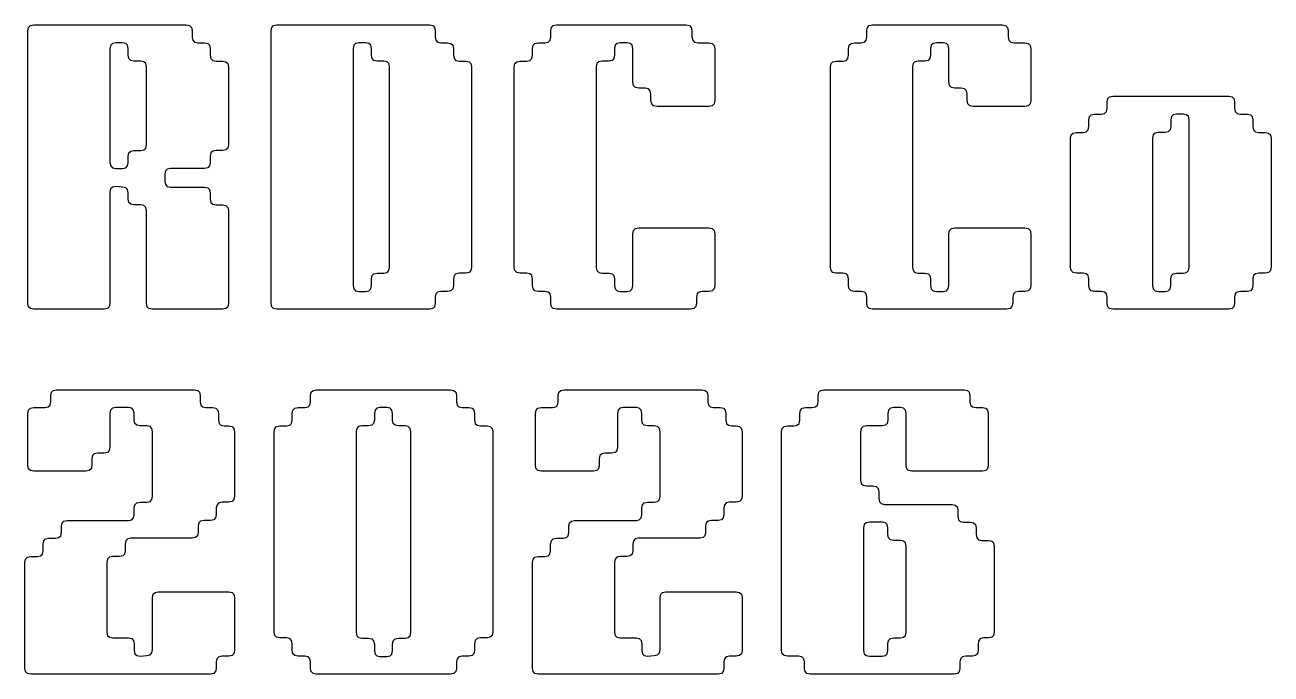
# Model space of a CAD drawing. Header units: millimetres. Extents: x 60 to 220, y -152 to -53.
# Drawn here: x 132.45 to 138.19, y -116.29 to -113.3 of the extents above; entities that cross this region are included whole.
import ezdxf

# ---------------------------------------------------------------- set-up
doc = ezdxf.new("R2010")
doc.units = ezdxf.units.MM
doc.layers.add('F.Silkscreen', color=41, linetype='CONTINUOUS', true_color=0xf2eda1)

msp = doc.modelspace()

# ---------------------------------------------------------------- linework, layer by layer
at = {"layer": 'F.Silkscreen', "linetype": 'CONTINUOUS'}
for p, q in [((132.463691, -113.326419), (132.466807, -113.31134)), ((132.463691, -113.408607), (132.463691, -113.326419)), ((132.466807, -113.31134), (132.475173, -113.302974)), ((132.475173, -113.302974), (132.490252, -113.299858)), ((132.490252, -113.299858), (133.192573, -113.299858)), ((133.192573, -113.299858), (133.207704, -113.302936)), ((133.207704, -113.302936), (133.216045, -113.311154)), ((133.216045, -113.311154), (133.219134, -113.32587)), ((133.219134, -113.32587), (133.219134, -113.355912)), ((133.5833, -113.326419), (133.586416, -113.31134)), ((133.5833, -113.408607), (133.5833, -113.326419)), ((133.586416, -113.31134), (133.594783, -113.302974)), ((133.594783, -113.302974), (133.609862, -113.299858)), ((133.609862, -113.299858), (134.312182, -113.299858)), ((134.312182, -113.299858), (134.327354, -113.302939)), ((134.327354, -113.302939), (134.335712, -113.31116)), ((134.335712, -113.31116), (134.338804, -113.32587)), ((134.338804, -113.32587), (134.338804, -113.355912)), ((134.870765, -113.32587), (134.873858, -113.31116)), ((134.870765, -113.355912), (134.870765, -113.32587)), ((134.873858, -113.31116), (134.882216, -113.302939)), ((134.882216, -113.302939), (134.897388, -113.299858)), ((134.897388, -113.299858), (135.49334, -113.299858)), ((135.49334, -113.299858), (135.509315, -113.3031)), ((135.509315, -113.3031), (135.518113, -113.311746)), ((135.518113, -113.311746), (135.521367, -113.327213)), ((135.521367, -113.327213), (135.521367, -113.354568)), ((136.326453, -113.32587), (136.329545, -113.31116)), ((136.326453, -113.355912), (136.326453, -113.32587)), ((136.329545, -113.31116), (136.337903, -113.302939)), ((136.337903, -113.302939), (136.353075, -113.299858)), ((136.353075, -113.299858), (136.949028, -113.299858)), ((136.949028, -113.299858), (136.965002, -113.3031)), ((136.965002, -113.3031), (136.9738, -113.311746)), ((136.9738, -113.311746), (136.977054, -113.327213)), ((136.977054, -113.327213), (136.977054, -113.354568)), ((132.852907, -113.385048), (132.844534, -113.393447)), ((132.867974, -113.381923), (132.852907, -113.385048)), ((132.89881, -113.381923), (132.867974, -113.381923)), ((132.913865, -113.385056), (132.89881, -113.381923)), ((132.922243, -113.393488), (132.913865, -113.385056)), ((133.219134, -113.355912), (133.222227, -113.370621)), ((133.222227, -113.370621), (133.230585, -113.378842)), ((133.230585, -113.378842), (133.245756, -113.381923)), ((133.245756, -113.381923), (133.276531, -113.381923)), ((133.276531, -113.381923), (133.291587, -113.385056)), ((133.291587, -113.385056), (133.299965, -113.393488)), ((133.972516, -113.385048), (133.964144, -113.393447)), ((133.987583, -113.381923), (133.972516, -113.385048)), ((134.018419, -113.381923), (133.987583, -113.381923)), ((134.033486, -113.385048), (134.018419, -113.381923)), ((134.041858, -113.393447), (134.033486, -113.385048)), ((134.338804, -113.355912), (134.341893, -113.370627)), ((134.341893, -113.370627), (134.350234, -113.378845)), ((134.350234, -113.378845), (134.365366, -113.381923)), ((134.365366, -113.381923), (134.39614, -113.381923)), ((134.39614, -113.381923), (134.411208, -113.385048)), ((134.411208, -113.385048), (134.41958, -113.393447)), ((134.78999, -113.393447), (134.798362, -113.385048)), ((134.798362, -113.385048), (134.813429, -113.381923)), ((134.813429, -113.381923), (134.844204, -113.381923)), ((134.844204, -113.381923), (134.859335, -113.378845)), ((134.859335, -113.378845), (134.867677, -113.370627)), ((134.867677, -113.370627), (134.870765, -113.355912)), ((135.176083, -113.385048), (135.167711, -113.393447)), ((135.191151, -113.381923), (135.176083, -113.385048)), ((135.221986, -113.381923), (135.191151, -113.381923)), ((135.237071, -113.385035), (135.221986, -113.381923)), ((135.245435, -113.393385), (135.237071, -113.385035)), ((135.521367, -113.354568), (135.524617, -113.370041)), ((135.524617, -113.370041), (135.533399, -113.378685)), ((135.533399, -113.378685), (135.549333, -113.381923)), ((135.549333, -113.381923), (135.598304, -113.381923)), ((135.598304, -113.381923), (135.614185, -113.3852)), ((135.614185, -113.3852), (135.622992, -113.393993)), ((136.245677, -113.393447), (136.254049, -113.385048)), ((136.254049, -113.385048), (136.269117, -113.381923)), ((136.269117, -113.381923), (136.299891, -113.381923)), ((136.299891, -113.381923), (136.315022, -113.378845)), ((136.315022, -113.378845), (136.323364, -113.370627)), ((136.323364, -113.370627), (136.326453, -113.355912)), ((136.631771, -113.385048), (136.623399, -113.393447)), ((136.646838, -113.381923), (136.631771, -113.385048)), ((136.677674, -113.381923), (136.646838, -113.381923)), ((136.692758, -113.385035), (136.677674, -113.381923)), ((136.701122, -113.393385), (136.692758, -113.385035)), ((136.977054, -113.354568), (136.980305, -113.370041)), ((136.980305, -113.370041), (136.989086, -113.378685)), ((136.989086, -113.378685), (137.00502, -113.381923)), ((137.00502, -113.381923), (137.053991, -113.381923)), ((137.053991, -113.381923), (137.069873, -113.3852)), ((137.069873, -113.3852), (137.078679, -113.393993)), ((132.463691, -114.582438), (132.463691, -113.408607)), ((132.844534, -113.393447), (132.841412, -113.408607)), ((132.841412, -113.408607), (132.841412, -113.933607)), ((132.925371, -113.408729), (132.922243, -113.393488)), ((132.925371, -113.439748), (132.925371, -113.408729)), ((132.928496, -113.454948), (132.925371, -113.439748)), ((133.299965, -113.393488), (133.303092, -113.408729)), ((133.303092, -113.408729), (133.303092, -113.439748)), ((133.303092, -113.439748), (133.306217, -113.454948)), ((133.5833, -114.582438), (133.5833, -113.408607)), ((133.964144, -113.393447), (133.961022, -113.408607)), ((133.961022, -113.408607), (133.961022, -114.50025)), ((134.04498, -113.408607), (134.041858, -113.393447)), ((134.04498, -113.439443), (134.04498, -113.408607)), ((134.048102, -113.454602), (134.04498, -113.439443)), ((134.41958, -113.393447), (134.422702, -113.408607)), ((134.422702, -113.408607), (134.422702, -113.439443)), ((134.422702, -113.439443), (134.425828, -113.454597)), ((134.783742, -113.454597), (134.786868, -113.439443)), ((134.786868, -113.408607), (134.78999, -113.393447)), ((134.786868, -113.439443), (134.786868, -113.408607)), ((135.164589, -113.439443), (135.161467, -113.454602)), ((135.167711, -113.393447), (135.164589, -113.408607)), ((135.164589, -113.408607), (135.164589, -113.439443)), ((135.248548, -113.408424), (135.245435, -113.393385)), ((135.248548, -113.563335), (135.248548, -113.408424)), ((135.622992, -113.393993), (135.626269, -113.409828)), ((135.626269, -113.409828), (135.626269, -113.64711)), ((136.239429, -113.454597), (136.242555, -113.439443)), ((136.242555, -113.408607), (136.245677, -113.393447)), ((136.242555, -113.439443), (136.242555, -113.408607)), ((136.620277, -113.439443), (136.617155, -113.454602)), ((136.623399, -113.393447), (136.620277, -113.408607)), ((136.620277, -113.408607), (136.620277, -113.439443)), ((136.704235, -113.408424), (136.701122, -113.393385)), ((136.704235, -113.563335), (136.704235, -113.408424)), ((137.078679, -113.393993), (137.081957, -113.409828)), ((137.081957, -113.409828), (137.081957, -113.64711)), ((132.936871, -113.463364), (132.928496, -113.454948)), ((132.951932, -113.466493), (132.936871, -113.463364)), ((132.982768, -113.466493), (132.951932, -113.466493)), ((132.997824, -113.469625), (132.982768, -113.466493)), ((133.006202, -113.478058), (132.997824, -113.469625)), ((133.009329, -113.493298), (133.006202, -113.478058)), ((133.009329, -113.851419), (133.009329, -113.493298)), ((133.306217, -113.454948), (133.314592, -113.463364)), ((133.314592, -113.463364), (133.329654, -113.466493)), ((133.329654, -113.466493), (133.360428, -113.466493)), ((133.360428, -113.466493), (133.375525, -113.469628)), ((133.375525, -113.469628), (133.383919, -113.478063)), ((133.383919, -113.478063), (133.387051, -113.493298)), ((133.387051, -113.493298), (133.387051, -113.851419)), ((134.056474, -113.463002), (134.048102, -113.454602)), ((134.071542, -113.466126), (134.056474, -113.463002)), ((134.102377, -113.466126), (134.071542, -113.466126)), ((134.11745, -113.469246), (134.102377, -113.466126)), ((134.12582, -113.477629), (134.11745, -113.469246)), ((134.128939, -113.492749), (134.12582, -113.477629)), ((134.128939, -114.416109), (134.128939, -113.492749)), ((134.425828, -113.454597), (134.434216, -113.462999)), ((134.434216, -113.462999), (134.449324, -113.466126)), ((134.449324, -113.466126), (134.480099, -113.466126)), ((134.480099, -113.466126), (134.495172, -113.469246)), ((134.495172, -113.469246), (134.503541, -113.477629)), ((134.503541, -113.477629), (134.50666, -113.492749)), ((134.50666, -113.492749), (134.50666, -114.416109)), ((134.702909, -113.492749), (134.706028, -113.477629)), ((134.702909, -114.416109), (134.702909, -113.492749)), ((134.706028, -113.477629), (134.714398, -113.469246)), ((134.714398, -113.469246), (134.729471, -113.466126)), ((134.729471, -113.466126), (134.760245, -113.466126)), ((134.760245, -113.466126), (134.775353, -113.462999)), ((134.775353, -113.462999), (134.783742, -113.454597)), ((135.08375, -113.477629), (135.080631, -113.492749)), ((135.080631, -113.492749), (135.080631, -114.416109)), ((135.092119, -113.469246), (135.08375, -113.477629)), ((135.107192, -113.466126), (135.092119, -113.469246)), ((135.138028, -113.466126), (135.107192, -113.466126)), ((135.153095, -113.463002), (135.138028, -113.466126)), ((135.161467, -113.454602), (135.153095, -113.463002)), ((136.158597, -113.492749), (136.161716, -113.477629)), ((136.158597, -114.416109), (136.158597, -113.492749)), ((136.161716, -113.477629), (136.170085, -113.469246)), ((136.170085, -113.469246), (136.185158, -113.466126)), ((136.185158, -113.466126), (136.215933, -113.466126)), ((136.215933, -113.466126), (136.23104, -113.462999)), ((136.23104, -113.462999), (136.239429, -113.454597)), ((136.539437, -113.477629), (136.536318, -113.492749)), ((136.536318, -113.492749), (136.536318, -114.416109)), ((136.547807, -113.469246), (136.539437, -113.477629)), ((136.56288, -113.466126), (136.547807, -113.469246)), ((136.593715, -113.466126), (136.56288, -113.466126)), ((136.608783, -113.463002), (136.593715, -113.466126)), ((136.617155, -113.454602), (136.608783, -113.463002)), ((135.251828, -113.579211), (135.248548, -113.563335)), ((135.260638, -113.58802), (135.251828, -113.579211)), ((135.276514, -113.591301), (135.260638, -113.58802)), ((135.305884, -113.591301), (135.276514, -113.591301)), ((135.321009, -113.594415), (135.305884, -113.591301)), ((135.329389, -113.602768), (135.321009, -113.594415)), ((135.332506, -113.617801), (135.329389, -113.602768)), ((136.707516, -113.579211), (136.704235, -113.563335)), ((136.716325, -113.58802), (136.707516, -113.579211)), ((136.732201, -113.591301), (136.716325, -113.58802)), ((136.761571, -113.591301), (136.732201, -113.591301)), ((136.776696, -113.594415), (136.761571, -113.591301)), ((136.785077, -113.602768), (136.776696, -113.594415)), ((136.788194, -113.617801), (136.785077, -113.602768)), ((135.332506, -113.64711), (135.332506, -113.617801)), ((135.335784, -113.662946), (135.332506, -113.64711)), ((135.34459, -113.671738), (135.335784, -113.662946)), ((135.360472, -113.675015), (135.34459, -113.671738)), ((135.614185, -113.671738), (135.598304, -113.675015)), ((135.622992, -113.662946), (135.614185, -113.671738)), ((135.626269, -113.64711), (135.622992, -113.662946)), ((136.788194, -113.64711), (136.788194, -113.617801)), ((136.791471, -113.662946), (136.788194, -113.64711)), ((136.800278, -113.671738), (136.791471, -113.662946)), ((136.816159, -113.675015), (136.800278, -113.671738)), ((137.069873, -113.671738), (137.053991, -113.675015)), ((137.078679, -113.662946), (137.069873, -113.671738)), ((137.081957, -113.64711), (137.078679, -113.662946)), ((137.432384, -113.654132), (137.435473, -113.639417)), ((137.432384, -113.684174), (137.432384, -113.654132)), ((137.435473, -113.639417), (137.443814, -113.631198)), ((137.443814, -113.631198), (137.458946, -113.62812)), ((137.458946, -113.62812), (137.99341, -113.62812)), ((137.99341, -113.62812), (138.008541, -113.631198)), ((138.008541, -113.631198), (138.016883, -113.639417)), ((138.016883, -113.639417), (138.019971, -113.654132)), ((138.019971, -113.654132), (138.019971, -113.684174)), ((135.598304, -113.675015), (135.360472, -113.675015)), ((137.053991, -113.675015), (136.816159, -113.675015)), ((137.348487, -113.73693), (137.351612, -113.72173)), ((137.351612, -113.72173), (137.359987, -113.713314)), ((137.359987, -113.713314), (137.375048, -113.710186)), ((137.375048, -113.710186), (137.405823, -113.710186)), ((137.405823, -113.710186), (137.420954, -113.707108)), ((137.420954, -113.707108), (137.429296, -113.698889)), ((137.429296, -113.698889), (137.432384, -113.684174)), ((137.729333, -113.72173), (137.726208, -113.73693)), ((137.737708, -113.713314), (137.729333, -113.72173)), ((137.75277, -113.710186), (137.737708, -113.713314)), ((137.783605, -113.710186), (137.75277, -113.710186)), ((137.798667, -113.713314), (137.783605, -113.710186)), ((137.807042, -113.72173), (137.798667, -113.713314)), ((137.810167, -113.73693), (137.807042, -113.72173)), ((138.019971, -113.684174), (138.023064, -113.698884)), ((138.023064, -113.698884), (138.031422, -113.707105)), ((138.031422, -113.707105), (138.046594, -113.710186)), ((138.046594, -113.710186), (138.077368, -113.710186)), ((138.077368, -113.710186), (138.09243, -113.713314)), ((138.09243, -113.713314), (138.100805, -113.72173)), ((138.100805, -113.72173), (138.10393, -113.73693)), ((137.336966, -113.791563), (137.345358, -113.783144)), ((137.345358, -113.783144), (137.348487, -113.767949)), ((137.348487, -113.767949), (137.348487, -113.73693)), ((137.723083, -113.783149), (137.714708, -113.791566)), ((137.726208, -113.767949), (137.723083, -113.783149)), ((137.726208, -113.73693), (137.726208, -113.767949)), ((137.810167, -114.415681), (137.810167, -113.73693)), ((138.10393, -113.73693), (138.10393, -113.767949)), ((138.10393, -113.767949), (138.107055, -113.783149)), ((138.107055, -113.783149), (138.11543, -113.791566)), ((137.264528, -113.821438), (137.267653, -113.806238)), ((137.264528, -114.415681), (137.264528, -113.821438)), ((137.267653, -113.806238), (137.276028, -113.797822)), ((137.276028, -113.797822), (137.29109, -113.794694)), ((137.29109, -113.794694), (137.321864, -113.794694)), ((137.321864, -113.794694), (137.336966, -113.791563)), ((137.645375, -113.806238), (137.64225, -113.821438)), ((137.64225, -113.821438), (137.64225, -114.500189)), ((137.65375, -113.797822), (137.645375, -113.806238)), ((137.668811, -113.794694), (137.65375, -113.797822)), ((137.699647, -113.794694), (137.668811, -113.794694)), ((137.714708, -113.791566), (137.699647, -113.794694)), ((138.11543, -113.791566), (138.130491, -113.794694)), ((138.130491, -113.794694), (138.161266, -113.794694)), ((138.161266, -113.794694), (138.176368, -113.797825)), ((138.176368, -113.797825), (138.184759, -113.806244)), ((138.184759, -113.806244), (138.187888, -113.821438)), ((138.187888, -113.821438), (138.187888, -114.415681)), ((132.925371, -113.904237), (132.92846, -113.889521)), ((132.92846, -113.889521), (132.936801, -113.881303)), ((132.936801, -113.881303), (132.951932, -113.878225)), ((132.951932, -113.878225), (132.982768, -113.878225)), ((132.982768, -113.878225), (132.997824, -113.875092)), ((132.997824, -113.875092), (133.006202, -113.86666)), ((133.006202, -113.86666), (133.009329, -113.851419)), ((133.306181, -113.889521), (133.303092, -113.904237)), ((133.314523, -113.881303), (133.306181, -113.889521)), ((133.329654, -113.878225), (133.314523, -113.881303)), ((133.360428, -113.878225), (133.329654, -113.878225)), ((133.375525, -113.875089), (133.360428, -113.878225)), ((133.383919, -113.866654), (133.375525, -113.875089)), ((133.387051, -113.851419), (133.383919, -113.866654)), ((132.841412, -113.933607), (132.844534, -113.948767)), ((132.844534, -113.948767), (132.852907, -113.957166)), ((132.852907, -113.957166), (132.867974, -113.96029)), ((132.89881, -113.96029), (132.913941, -113.957212)), ((132.913941, -113.957212), (132.922282, -113.948994)), ((132.922282, -113.948994), (132.925371, -113.934279)), ((132.925371, -113.934279), (132.925371, -113.904237)), ((133.291662, -113.957212), (133.276531, -113.96029)), ((133.300004, -113.948994), (133.291662, -113.957212)), ((133.303092, -113.934279), (133.300004, -113.948994)), ((133.303092, -113.904237), (133.303092, -113.934279)), ((132.867974, -113.96029), (132.89881, -113.96029)), ((133.09638, -113.972005), (133.093227, -113.987524)), ((133.093227, -113.987524), (133.093227, -114.019031)), ((133.104793, -113.963455), (133.09638, -113.972005)), ((133.119849, -113.96029), (133.104793, -113.963455)), ((133.276531, -113.96029), (133.119849, -113.96029)), ((132.844528, -114.055304), (132.841412, -114.070383)), ((132.841412, -114.070383), (132.841412, -114.582438)), ((132.852895, -114.046937), (132.844528, -114.055304)), ((132.867974, -114.043822), (132.852895, -114.046937)), ((132.89881, -114.046264), (132.867974, -114.043822)), ((132.913941, -114.049342), (132.89881, -114.046264)), ((132.922282, -114.05756), (132.913941, -114.049342)), ((132.925371, -114.072276), (132.922282, -114.05756)), ((132.925371, -114.102318), (132.925371, -114.072276)), ((133.093227, -114.019031), (133.09638, -114.034549)), ((133.09638, -114.034549), (133.104793, -114.0431)), ((133.104793, -114.0431), (133.119849, -114.046264)), ((133.119849, -114.046264), (133.276531, -114.046264)), ((133.276531, -114.046264), (133.291662, -114.049342)), ((133.291662, -114.049342), (133.300004, -114.05756)), ((133.300004, -114.05756), (133.303092, -114.072276)), ((133.303092, -114.072276), (133.303092, -114.102318)), ((132.92846, -114.117033), (132.925371, -114.102318)), ((132.936801, -114.125251), (132.92846, -114.117033)), ((132.951932, -114.12833), (132.936801, -114.125251)), ((132.982768, -114.12833), (132.951932, -114.12833)), ((132.997847, -114.131445), (132.982768, -114.12833)), ((133.006214, -114.139812), (132.997847, -114.131445)), ((133.303092, -114.102318), (133.306181, -114.117033)), ((133.306181, -114.117033), (133.314523, -114.125251)), ((133.314523, -114.125251), (133.329654, -114.12833)), ((133.329654, -114.12833), (133.360428, -114.12833)), ((133.360428, -114.12833), (133.375548, -114.131448)), ((133.375548, -114.131448), (133.383931, -114.139818)), ((133.009329, -114.154891), (133.006214, -114.139812)), ((133.009329, -114.582438), (133.009329, -114.154891)), ((133.383931, -114.139818), (133.387051, -114.154891)), ((133.387051, -114.154891), (133.387051, -114.582438)), ((135.248548, -114.261747), (135.251825, -114.245912)), ((135.251825, -114.245912), (135.260632, -114.237119)), ((135.260632, -114.237119), (135.276514, -114.233842)), ((135.276514, -114.233842), (135.598304, -114.233842)), ((135.598304, -114.233842), (135.614185, -114.237119)), ((135.614185, -114.237119), (135.622992, -114.245912)), ((135.622992, -114.245912), (135.626269, -114.261747)), ((136.704235, -114.261747), (136.707513, -114.245912)), ((136.707513, -114.245912), (136.716319, -114.237119)), ((136.716319, -114.237119), (136.732201, -114.233842)), ((136.732201, -114.233842), (137.053991, -114.233842)), ((137.053991, -114.233842), (137.069873, -114.237119)), ((137.069873, -114.237119), (137.078679, -114.245912)), ((137.078679, -114.245912), (137.081957, -114.261747)), ((135.248548, -114.500434), (135.248548, -114.261747)), ((135.626269, -114.261747), (135.626269, -114.499029)), ((136.704235, -114.500434), (136.704235, -114.261747)), ((137.081957, -114.261747), (137.081957, -114.499029)), ((134.12582, -114.431228), (134.128939, -114.416109)), ((134.50666, -114.416109), (134.503541, -114.431228)), ((134.706028, -114.431228), (134.702909, -114.416109)), ((135.080631, -114.416109), (135.08375, -114.431228)), ((136.161716, -114.431228), (136.158597, -114.416109)), ((136.536318, -114.416109), (136.539437, -114.431228)), ((137.267653, -114.430881), (137.264528, -114.415681)), ((137.807042, -114.430881), (137.810167, -114.415681)), ((138.187888, -114.415681), (138.184759, -114.430876)), ((134.04498, -114.469415), (134.048102, -114.454255)), ((134.04498, -114.50025), (134.04498, -114.469415)), ((134.048102, -114.454255), (134.056474, -114.445855)), ((134.056474, -114.445855), (134.071542, -114.442731)), ((134.071542, -114.442731), (134.102377, -114.442731)), ((134.102377, -114.442731), (134.11745, -114.439611)), ((134.11745, -114.439611), (134.12582, -114.431228)), ((134.425828, -114.454261), (134.422702, -114.469415)), ((134.422702, -114.469415), (134.422702, -114.50025)), ((134.434216, -114.445858), (134.425828, -114.454261)), ((134.449324, -114.442731), (134.434216, -114.445858)), ((134.480099, -114.442731), (134.449324, -114.442731)), ((134.495172, -114.439611), (134.480099, -114.442731)), ((134.503541, -114.431228), (134.495172, -114.439611)), ((134.714398, -114.439611), (134.706028, -114.431228)), ((134.729471, -114.442731), (134.714398, -114.439611)), ((134.760245, -114.442731), (134.729471, -114.442731)), ((134.775353, -114.445858), (134.760245, -114.442731)), ((134.783742, -114.454261), (134.775353, -114.445858)), ((134.786868, -114.469415), (134.783742, -114.454261)), ((134.786868, -114.50025), (134.786868, -114.469415)), ((135.08375, -114.431228), (135.092119, -114.439611)), ((135.092119, -114.439611), (135.107192, -114.442731)), ((135.107192, -114.442731), (135.138028, -114.442731)), ((135.138028, -114.442731), (135.153095, -114.445855)), ((135.153095, -114.445855), (135.161467, -114.454255)), ((135.161467, -114.454255), (135.164589, -114.469415)), ((135.164589, -114.469415), (135.164589, -114.50025)), ((136.170085, -114.439611), (136.161716, -114.431228)), ((136.185158, -114.442731), (136.170085, -114.439611)), ((136.215933, -114.442731), (136.185158, -114.442731)), ((136.23104, -114.445858), (136.215933, -114.442731)), ((136.239429, -114.454261), (136.23104, -114.445858)), ((136.242555, -114.469415), (136.239429, -114.454261)), ((136.242555, -114.50025), (136.242555, -114.469415)), ((136.539437, -114.431228), (136.547807, -114.439611)), ((136.547807, -114.439611), (136.56288, -114.442731)), ((136.56288, -114.442731), (136.593715, -114.442731)), ((136.593715, -114.442731), (136.608783, -114.445855)), ((136.608783, -114.445855), (136.617155, -114.454255)), ((136.617155, -114.454255), (136.620277, -114.469415)), ((136.620277, -114.469415), (136.620277, -114.50025)), ((137.276028, -114.439298), (137.267653, -114.430881)), ((137.29109, -114.442426), (137.276028, -114.439298)), ((137.321864, -114.442426), (137.29109, -114.442426)), ((137.336966, -114.445557), (137.321864, -114.442426)), ((137.345358, -114.453976), (137.336966, -114.445557)), ((137.348487, -114.46917), (137.345358, -114.453976)), ((137.348487, -114.500189), (137.348487, -114.46917)), ((137.726208, -114.46917), (137.729333, -114.45397)), ((137.726208, -114.500189), (137.726208, -114.46917)), ((137.729333, -114.45397), (137.737708, -114.445554)), ((137.737708, -114.445554), (137.75277, -114.442426)), ((137.75277, -114.442426), (137.783605, -114.442426)), ((137.783605, -114.442426), (137.798667, -114.439298)), ((137.798667, -114.439298), (137.807042, -114.430881)), ((138.107055, -114.45397), (138.10393, -114.46917)), ((138.10393, -114.46917), (138.10393, -114.500189)), ((138.11543, -114.445554), (138.107055, -114.45397)), ((138.130491, -114.442426), (138.11543, -114.445554)), ((138.161266, -114.442426), (138.130491, -114.442426)), ((138.176368, -114.439295), (138.161266, -114.442426)), ((138.184759, -114.430876), (138.176368, -114.439295)), ((133.961022, -114.50025), (133.964144, -114.51541)), ((133.964144, -114.51541), (133.972516, -114.52381)), ((133.972516, -114.52381), (133.987583, -114.526934)), ((133.987583, -114.526934), (134.018419, -114.526934)), ((134.018419, -114.526934), (134.033486, -114.52381)), ((134.033486, -114.52381), (134.041858, -114.51541)), ((134.041858, -114.51541), (134.04498, -114.50025)), ((134.350234, -114.530012), (134.341893, -114.53823)), ((134.365366, -114.526934), (134.350234, -114.530012)), ((134.39614, -114.526934), (134.365366, -114.526934)), ((134.411208, -114.52381), (134.39614, -114.526934)), ((134.41958, -114.51541), (134.411208, -114.52381)), ((134.422702, -114.50025), (134.41958, -114.51541)), ((134.78999, -114.51541), (134.786868, -114.50025)), ((134.798362, -114.52381), (134.78999, -114.51541)), ((134.813429, -114.526934), (134.798362, -114.52381)), ((134.844204, -114.526934), (134.813429, -114.526934)), ((134.859335, -114.530012), (134.844204, -114.526934)), ((134.867677, -114.53823), (134.859335, -114.530012)), ((135.164589, -114.50025), (135.167711, -114.51541)), ((135.167711, -114.51541), (135.176083, -114.52381)), ((135.176083, -114.52381), (135.191151, -114.526934)), ((135.191151, -114.526934), (135.221986, -114.526934)), ((135.221986, -114.526934), (135.237071, -114.523822)), ((135.237071, -114.523822), (135.245435, -114.515472)), ((135.245435, -114.515472), (135.248548, -114.500434)), ((135.554363, -114.530176), (135.545565, -114.538822)), ((135.570338, -114.526934), (135.554363, -114.530176)), ((135.598304, -114.526934), (135.570338, -114.526934)), ((135.614185, -114.523657), (135.598304, -114.526934)), ((135.622992, -114.514865), (135.614185, -114.523657)), ((135.626269, -114.499029), (135.622992, -114.514865)), ((136.245677, -114.51541), (136.242555, -114.50025)), ((136.254049, -114.52381), (136.245677, -114.51541)), ((136.269117, -114.526934), (136.254049, -114.52381)), ((136.299891, -114.526934), (136.269117, -114.526934)), ((136.315022, -114.530012), (136.299891, -114.526934)), ((136.323364, -114.53823), (136.315022, -114.530012)), ((136.620277, -114.50025), (136.623399, -114.51541)), ((136.623399, -114.51541), (136.631771, -114.52381)), ((136.631771, -114.52381), (136.646838, -114.526934)), ((136.646838, -114.526934), (136.677674, -114.526934)), ((136.677674, -114.526934), (136.692758, -114.523822)), ((136.692758, -114.523822), (136.701122, -114.515472)), ((136.701122, -114.515472), (136.704235, -114.500434)), ((137.01005, -114.530176), (137.001253, -114.538822)), ((137.026025, -114.526934), (137.01005, -114.530176)), ((137.053991, -114.526934), (137.026025, -114.526934)), ((137.069873, -114.523657), (137.053991, -114.526934)), ((137.078679, -114.514865), (137.069873, -114.523657)), ((137.081957, -114.499029), (137.078679, -114.514865)), ((137.351612, -114.515389), (137.348487, -114.500189)), ((137.359987, -114.523806), (137.351612, -114.515389)), ((137.375048, -114.526934), (137.359987, -114.523806)), ((137.405823, -114.526934), (137.375048, -114.526934)), ((137.420954, -114.530012), (137.405823, -114.526934)), ((137.429296, -114.53823), (137.420954, -114.530012)), ((137.64225, -114.500189), (137.645375, -114.515389)), ((137.645375, -114.515389), (137.65375, -114.523806)), ((137.65375, -114.523806), (137.668811, -114.526934)), ((137.668811, -114.526934), (137.699647, -114.526934)), ((137.699647, -114.526934), (137.714708, -114.523806)), ((137.714708, -114.523806), (137.723083, -114.515389)), ((137.723083, -114.515389), (137.726208, -114.500189)), ((138.031422, -114.530015), (138.023064, -114.538236)), ((138.046594, -114.526934), (138.031422, -114.530015)), ((138.077368, -114.526934), (138.046594, -114.526934)), ((138.09243, -114.523806), (138.077368, -114.526934)), ((138.100805, -114.515389), (138.09243, -114.523806)), ((138.10393, -114.500189), (138.100805, -114.515389)), ((132.466807, -114.597517), (132.463691, -114.582438)), ((132.841412, -114.582438), (132.838297, -114.597517)), ((133.012445, -114.597517), (133.009329, -114.582438)), ((133.387051, -114.582438), (133.383931, -114.597511)), ((133.586416, -114.597517), (133.5833, -114.582438)), ((134.338804, -114.582988), (134.335712, -114.597697)), ((134.341893, -114.53823), (134.338804, -114.552946)), ((134.338804, -114.552946), (134.338804, -114.582988)), ((134.870765, -114.552946), (134.867677, -114.53823)), ((134.870765, -114.582988), (134.870765, -114.552946)), ((134.873858, -114.597697), (134.870765, -114.582988)), ((135.542311, -114.581644), (135.539061, -114.597117)), ((135.545565, -114.538822), (135.542311, -114.554289)), ((135.542311, -114.554289), (135.542311, -114.581644)), ((136.326453, -114.552946), (136.323364, -114.53823)), ((136.326453, -114.582988), (136.326453, -114.552946)), ((136.329545, -114.597697), (136.326453, -114.582988)), ((136.997998, -114.581644), (136.994748, -114.597117)), ((137.001253, -114.538822), (136.997998, -114.554289)), ((136.997998, -114.554289), (136.997998, -114.581644)), ((137.432384, -114.552946), (137.429296, -114.53823)), ((137.432384, -114.582988), (137.432384, -114.552946)), ((137.435473, -114.597703), (137.432384, -114.582988)), ((138.019971, -114.582988), (138.016883, -114.597703)), ((138.023064, -114.538236), (138.019971, -114.552946)), ((138.019971, -114.552946), (138.019971, -114.582988)), ((132.475173, -114.605884), (132.466807, -114.597517)), ((132.490252, -114.609), (132.475173, -114.605884)), ((132.814851, -114.609), (132.490252, -114.609)), ((132.82993, -114.605884), (132.814851, -114.609)), ((132.838297, -114.597517), (132.82993, -114.605884)), ((133.020812, -114.605884), (133.012445, -114.597517)), ((133.035891, -114.609), (133.020812, -114.605884)), ((133.360428, -114.609), (133.035891, -114.609)), ((133.375548, -114.605881), (133.360428, -114.609)), ((133.383931, -114.597511), (133.375548, -114.605881)), ((133.594783, -114.605884), (133.586416, -114.597517)), ((133.609862, -114.609), (133.594783, -114.605884)), ((134.312182, -114.609), (133.609862, -114.609)), ((134.327354, -114.605918), (134.312182, -114.609)), ((134.335712, -114.597697), (134.327354, -114.605918)), ((134.882216, -114.605918), (134.873858, -114.597697)), ((134.897388, -114.609), (134.882216, -114.605918)), ((135.514345, -114.609), (134.897388, -114.609)), ((135.530279, -114.605761), (135.514345, -114.609)), ((135.539061, -114.597117), (135.530279, -114.605761)), ((136.337903, -114.605918), (136.329545, -114.597697)), ((136.353075, -114.609), (136.337903, -114.605918)), ((136.970032, -114.609), (136.353075, -114.609)), ((136.985967, -114.605761), (136.970032, -114.609)), ((136.994748, -114.597117), (136.985967, -114.605761)), ((137.443814, -114.605921), (137.435473, -114.597703)), ((137.458946, -114.609), (137.443814, -114.605921)), ((137.99341, -114.609), (137.458946, -114.609)), ((138.008541, -114.605921), (137.99341, -114.609)), ((138.016883, -114.597703), (138.008541, -114.605921)), ((132.568593, -115.00587), (132.571682, -114.991154)), ((132.571682, -114.991154), (132.580023, -114.982936)), ((132.580023, -114.982936), (132.595155, -114.979858)), ((132.595155, -114.979858), (133.230369, -114.979858)), ((133.230369, -114.979858), (133.2455, -114.982936)), ((133.2455, -114.982936), (133.253842, -114.991154)), ((133.253842, -114.991154), (133.256931, -115.00587)), ((133.764834, -115.00587), (133.767926, -114.99116)), ((133.767926, -114.99116), (133.776284, -114.982939)), ((133.776284, -114.982939), (133.791456, -114.979858)), ((133.791456, -114.979858), (134.409757, -114.979858)), ((134.409757, -114.979858), (134.424929, -114.982939)), ((134.424929, -114.982939), (134.433287, -114.99116)), ((134.433287, -114.99116), (134.436379, -115.00587)), ((134.905509, -115.00587), (134.908597, -114.991154)), ((134.908597, -114.991154), (134.916939, -114.982936)), ((134.916939, -114.982936), (134.93207, -114.979858)), ((134.93207, -114.979858), (135.567285, -114.979858)), ((135.567285, -114.979858), (135.582416, -114.982936)), ((135.582416, -114.982936), (135.590758, -114.991154)), ((135.590758, -114.991154), (135.593846, -115.00587)), ((136.101749, -115.00587), (136.104838, -114.991154)), ((136.104838, -114.991154), (136.113179, -114.982936)), ((136.113179, -114.982936), (136.128311, -114.979858)), ((136.128311, -114.979858), (136.774699, -114.979858)), ((136.774699, -114.979858), (136.78983, -114.982936)), ((136.78983, -114.982936), (136.798172, -114.991154)), ((136.798172, -114.991154), (136.801261, -115.00587)), ((132.565505, -115.050627), (132.568593, -115.035912)), ((132.568593, -115.035912), (132.568593, -115.00587)), ((133.256931, -115.00587), (133.256931, -115.035912)), ((133.256931, -115.035912), (133.260019, -115.050627)), ((133.761745, -115.050627), (133.764834, -115.035912)), ((133.764834, -115.035912), (133.764834, -115.00587)), ((134.436379, -115.00587), (134.436379, -115.035912)), ((134.436379, -115.035912), (134.439468, -115.050627)), ((134.90242, -115.050627), (134.905509, -115.035912)), ((134.905509, -115.035912), (134.905509, -115.00587)), ((135.593846, -115.00587), (135.593846, -115.035912)), ((135.593846, -115.035912), (135.596935, -115.050627)), ((136.098661, -115.050627), (136.101749, -115.035912)), ((136.101749, -115.035912), (136.101749, -115.00587)), ((136.801261, -115.00587), (136.801261, -115.035912)), ((136.801261, -115.035912), (136.804353, -115.050621)), ((132.463691, -115.088424), (132.466804, -115.073385)), ((132.463691, -115.328515), (132.463691, -115.088424)), ((132.466804, -115.073385), (132.475168, -115.065035)), ((132.475168, -115.065035), (132.490252, -115.061923)), ((132.490252, -115.061923), (132.542032, -115.061923)), ((132.542032, -115.061923), (132.557163, -115.058845)), ((132.557163, -115.058845), (132.565505, -115.050627)), ((132.844525, -115.073385), (132.841412, -115.088424)), ((132.841412, -115.088424), (132.841412, -115.244739)), ((132.852889, -115.065035), (132.844525, -115.073385)), ((132.867974, -115.061923), (132.852889, -115.065035)), ((132.926775, -115.061923), (132.867974, -115.061923)), ((132.941843, -115.065048), (132.926775, -115.061923)), ((132.950215, -115.073447), (132.941843, -115.065048)), ((132.953337, -115.088607), (132.950215, -115.073447)), ((132.953337, -115.119504), (132.953337, -115.088607)), ((133.260019, -115.050627), (133.268361, -115.058845)), ((133.268361, -115.058845), (133.283492, -115.061923)), ((133.283492, -115.061923), (133.314267, -115.061923)), ((133.314267, -115.061923), (133.329374, -115.065051)), ((133.329374, -115.065051), (133.337763, -115.073453)), ((133.337763, -115.073453), (133.340889, -115.088607)), ((133.340889, -115.088607), (133.340889, -115.119504)), ((133.680936, -115.088607), (133.684058, -115.073447)), ((133.680936, -115.119443), (133.680936, -115.088607)), ((133.684058, -115.073447), (133.69243, -115.065048)), ((133.69243, -115.065048), (133.707498, -115.061923)), ((133.707498, -115.061923), (133.738272, -115.061923)), ((133.738272, -115.061923), (133.753403, -115.058845)), ((133.753403, -115.058845), (133.761745, -115.050627)), ((134.06178, -115.073447), (134.058658, -115.088607)), ((134.058658, -115.088607), (134.058658, -115.119443)), ((134.070152, -115.065048), (134.06178, -115.073447)), ((134.085219, -115.061923), (134.070152, -115.065048)), ((134.115994, -115.061923), (134.085219, -115.061923)), ((134.131061, -115.065048), (134.115994, -115.061923)), ((134.139433, -115.073447), (134.131061, -115.065048)), ((134.142555, -115.088607), (134.139433, -115.073447)), ((134.142555, -115.119443), (134.142555, -115.088607)), ((134.439468, -115.050627), (134.447809, -115.058845)), ((134.447809, -115.058845), (134.462941, -115.061923)), ((134.462941, -115.061923), (134.493715, -115.061923)), ((134.493715, -115.061923), (134.508783, -115.065048)), ((134.508783, -115.065048), (134.517155, -115.073447)), ((134.517155, -115.073447), (134.520277, -115.088607)), ((134.520277, -115.088607), (134.520277, -115.119443)), ((134.800606, -115.088424), (134.803719, -115.073385)), ((134.800606, -115.328515), (134.800606, -115.088424)), ((134.803719, -115.073385), (134.812083, -115.065035)), ((134.812083, -115.065035), (134.827168, -115.061923)), ((134.827168, -115.061923), (134.878947, -115.061923)), ((134.878947, -115.061923), (134.894079, -115.058845)), ((134.894079, -115.058845), (134.90242, -115.050627)), ((135.181441, -115.073385), (135.178328, -115.088424)), ((135.178328, -115.088424), (135.178328, -115.244739)), ((135.189805, -115.065035), (135.181441, -115.073385)), ((135.204889, -115.061923), (135.189805, -115.065035)), ((135.263691, -115.061923), (135.204889, -115.061923)), ((135.278758, -115.065048), (135.263691, -115.061923)), ((135.28713, -115.073447), (135.278758, -115.065048)), ((135.290252, -115.088607), (135.28713, -115.073447)), ((135.290252, -115.119504), (135.290252, -115.088607)), ((135.596935, -115.050627), (135.605276, -115.058845)), ((135.605276, -115.058845), (135.620408, -115.061923)), ((135.620408, -115.061923), (135.651182, -115.061923)), ((135.651182, -115.061923), (135.66629, -115.065051)), ((135.66629, -115.065051), (135.674679, -115.073453)), ((135.674679, -115.073453), (135.677805, -115.088607)), ((135.677805, -115.088607), (135.677805, -115.119504)), ((136.017852, -115.088607), (136.020974, -115.073447)), ((136.017852, -115.119443), (136.017852, -115.088607)), ((136.020974, -115.073447), (136.029346, -115.065048)), ((136.029346, -115.065048), (136.044413, -115.061923)), ((136.044413, -115.061923), (136.075188, -115.061923)), ((136.075188, -115.061923), (136.090319, -115.058845)), ((136.090319, -115.058845), (136.098661, -115.050627)), ((136.426671, -115.073494), (136.423539, -115.088729)), ((136.423539, -115.088729), (136.423539, -115.119748)), ((136.435065, -115.065059), (136.426671, -115.073494)), ((136.450162, -115.061923), (136.435065, -115.065059)), ((136.480936, -115.061923), (136.450162, -115.061923)), ((136.496021, -115.065035), (136.480936, -115.061923)), ((136.504385, -115.073385), (136.496021, -115.065035)), ((136.507498, -115.088424), (136.504385, -115.073385)), ((136.507498, -115.328515), (136.507498, -115.088424)), ((136.804353, -115.050621), (136.812711, -115.058842)), ((136.812711, -115.058842), (136.827883, -115.061923)), ((136.827883, -115.061923), (136.858658, -115.061923)), ((136.858658, -115.061923), (136.873742, -115.065035)), ((136.873742, -115.065035), (136.882106, -115.073385)), ((136.882106, -115.073385), (136.885219, -115.088424)), ((136.885219, -115.088424), (136.885219, -115.328515)), ((132.956463, -115.134658), (132.953337, -115.119504)), ((132.964851, -115.14306), (132.956463, -115.134658)), ((132.979959, -115.146187), (132.964851, -115.14306)), ((133.010734, -115.146187), (132.979959, -115.146187)), ((133.025801, -115.149311), (133.010734, -115.146187)), ((133.034173, -115.157711), (133.025801, -115.149311)), ((133.037295, -115.172871), (133.034173, -115.157711)), ((133.340889, -115.119504), (133.344011, -115.134663)), ((133.344011, -115.134663), (133.352383, -115.143063)), ((133.352383, -115.143063), (133.36745, -115.146187)), ((133.36745, -115.146187), (133.388455, -115.146187)), ((133.388455, -115.146187), (133.403523, -115.149311)), ((133.403523, -115.149311), (133.411895, -115.157711)), ((133.411895, -115.157711), (133.415017, -115.172871)), ((133.596978, -115.172749), (133.600097, -115.157629)), ((133.600097, -115.157629), (133.608466, -115.149246)), ((133.608466, -115.149246), (133.623539, -115.146126)), ((133.623539, -115.146126), (133.654314, -115.146126)), ((133.654314, -115.146126), (133.669421, -115.142999)), ((133.669421, -115.142999), (133.67781, -115.134597)), ((133.67781, -115.134597), (133.680936, -115.119443)), ((133.977818, -115.157629), (133.974699, -115.172749)), ((133.986188, -115.149246), (133.977818, -115.157629)), ((134.001261, -115.146126), (133.986188, -115.149246)), ((134.032035, -115.146126), (134.001261, -115.146126)), ((134.047143, -115.142999), (134.032035, -115.146126)), ((134.055532, -115.134597), (134.047143, -115.142999)), ((134.058658, -115.119443), (134.055532, -115.134597)), ((134.145681, -115.134597), (134.142555, -115.119443)), ((134.15407, -115.142999), (134.145681, -115.134597)), ((134.169178, -115.146126), (134.15407, -115.142999)), ((134.199952, -115.146126), (134.169178, -115.146126)), ((134.215025, -115.149246), (134.199952, -115.146126)), ((134.223395, -115.157629), (134.215025, -115.149246)), ((134.226514, -115.172749), (134.223395, -115.157629)), ((134.520277, -115.119443), (134.523403, -115.134597)), ((134.523403, -115.134597), (134.531791, -115.142999)), ((134.531791, -115.142999), (134.546899, -115.146126)), ((134.546899, -115.146126), (134.577674, -115.146126)), ((134.577674, -115.146126), (134.592747, -115.149246)), ((134.592747, -115.149246), (134.601116, -115.157629)), ((134.601116, -115.157629), (134.604235, -115.172749)), ((135.293378, -115.134658), (135.290252, -115.119504)), ((135.301767, -115.14306), (135.293378, -115.134658)), ((135.316875, -115.146187), (135.301767, -115.14306)), ((135.347649, -115.146187), (135.316875, -115.146187)), ((135.362717, -115.149311), (135.347649, -115.146187)), ((135.371089, -115.157711), (135.362717, -115.149311)), ((135.374211, -115.172871), (135.371089, -115.157711)), ((135.677805, -115.119504), (135.680926, -115.134663)), ((135.680926, -115.134663), (135.689299, -115.143063)), ((135.689299, -115.143063), (135.704366, -115.146187)), ((135.704366, -115.146187), (135.725371, -115.146187)), ((135.725371, -115.146187), (135.740438, -115.149311)), ((135.740438, -115.149311), (135.74881, -115.157711)), ((135.74881, -115.157711), (135.751932, -115.172871)), ((135.933893, -115.172749), (135.937012, -115.157629)), ((135.937012, -115.157629), (135.945382, -115.149246)), ((135.945382, -115.149246), (135.960455, -115.146126)), ((135.960455, -115.146126), (135.991229, -115.146126)), ((135.991229, -115.146126), (136.006337, -115.142999)), ((136.006337, -115.142999), (136.014726, -115.134597)), ((136.014726, -115.134597), (136.017852, -115.119443)), ((136.30076, -115.158058), (136.297632, -115.173298)), ((136.309137, -115.149625), (136.30076, -115.158058)), ((136.324193, -115.146493), (136.309137, -115.149625)), ((136.396978, -115.146493), (136.324193, -115.146493)), ((136.412039, -115.143364), (136.396978, -115.146493)), ((136.420414, -115.134948), (136.412039, -115.143364)), ((136.423539, -115.119748), (136.420414, -115.134948)), ((133.037295, -115.470725), (133.037295, -115.172871)), ((133.415017, -115.172871), (133.415017, -115.470725)), ((133.596978, -116.096109), (133.596978, -115.172749)), ((133.974699, -115.172749), (133.974699, -116.097513)), ((134.226514, -116.097513), (134.226514, -115.172749)), ((134.604235, -115.172749), (134.604235, -116.096109)), ((135.374211, -115.470725), (135.374211, -115.172871)), ((135.751932, -115.172871), (135.751932, -115.470725)), ((135.933893, -115.616172), (135.933893, -115.172749)), ((136.297632, -115.173298), (136.297632, -115.396048)), ((132.768931, -115.274412), (132.760567, -115.282763)), ((132.784015, -115.271301), (132.768931, -115.274412)), ((132.814851, -115.271301), (132.784015, -115.271301)), ((132.82993, -115.268185), (132.814851, -115.271301)), ((132.838297, -115.259818), (132.82993, -115.268185)), ((132.841412, -115.244739), (132.838297, -115.259818)), ((135.105846, -115.274412), (135.097482, -115.282763)), ((135.120931, -115.271301), (135.105846, -115.274412)), ((135.151767, -115.271301), (135.120931, -115.271301)), ((135.166845, -115.268185), (135.151767, -115.271301)), ((135.175212, -115.259818), (135.166845, -115.268185)), ((135.178328, -115.244739), (135.175212, -115.259818)), ((132.466804, -115.343553), (132.463691, -115.328515)), ((132.757454, -115.328515), (132.754341, -115.343553)), ((132.760567, -115.282763), (132.757454, -115.297801)), ((132.757454, -115.297801), (132.757454, -115.328515)), ((134.803719, -115.343553), (134.800606, -115.328515)), ((135.09437, -115.328515), (135.091257, -115.343553)), ((135.097482, -115.282763), (135.09437, -115.297801)), ((135.09437, -115.297801), (135.09437, -115.328515)), ((136.51061, -115.343553), (136.507498, -115.328515)), ((136.885219, -115.328515), (136.882106, -115.343553)), ((132.475168, -115.351903), (132.466804, -115.343553)), ((132.490252, -115.355015), (132.475168, -115.351903)), ((132.730893, -115.355015), (132.490252, -115.355015)), ((132.745977, -115.351903), (132.730893, -115.355015)), ((132.754341, -115.343553), (132.745977, -115.351903)), ((134.812083, -115.351903), (134.803719, -115.343553)), ((134.827168, -115.355015), (134.812083, -115.351903)), ((135.067808, -115.355015), (134.827168, -115.355015)), ((135.082893, -115.351903), (135.067808, -115.355015)), ((135.091257, -115.343553), (135.082893, -115.351903)), ((136.518974, -115.351903), (136.51061, -115.343553)), ((136.534059, -115.355015), (136.518974, -115.351903)), ((136.858658, -115.355015), (136.534059, -115.355015)), ((136.873742, -115.351903), (136.858658, -115.355015)), ((136.882106, -115.343553), (136.873742, -115.351903)), ((136.297632, -115.396048), (136.30076, -115.411288)), ((136.30076, -115.411288), (136.309137, -115.419721)), ((136.309137, -115.419721), (136.324193, -115.422853)), ((136.324193, -115.422853), (136.354968, -115.422853)), ((136.354968, -115.422853), (136.37007, -115.425985)), ((136.37007, -115.425985), (136.378461, -115.434404)), ((136.378461, -115.434404), (136.38159, -115.449598)), ((136.38159, -115.449598), (136.38159, -115.480617)), ((132.953337, -115.524092), (132.956463, -115.508938)), ((132.956463, -115.508938), (132.964851, -115.500536)), ((132.964851, -115.500536), (132.979959, -115.497408)), ((132.979959, -115.497408), (133.010734, -115.497408)), ((133.010734, -115.497408), (133.025801, -115.494284)), ((133.025801, -115.494284), (133.034173, -115.485885)), ((133.034173, -115.485885), (133.037295, -115.470725)), ((133.334184, -115.508938), (133.331058, -115.524092)), ((133.342573, -115.500536), (133.334184, -115.508938)), ((133.357681, -115.497408), (133.342573, -115.500536)), ((133.388455, -115.497408), (133.357681, -115.497408)), ((133.403523, -115.494284), (133.388455, -115.497408)), ((133.411895, -115.485885), (133.403523, -115.494284)), ((133.415017, -115.470725), (133.411895, -115.485885)), ((135.290252, -115.524092), (135.293378, -115.508938)), ((135.293378, -115.508938), (135.301767, -115.500536)), ((135.301767, -115.500536), (135.316875, -115.497408)), ((135.316875, -115.497408), (135.347649, -115.497408)), ((135.347649, -115.497408), (135.362717, -115.494284)), ((135.362717, -115.494284), (135.371089, -115.485885)), ((135.371089, -115.485885), (135.374211, -115.470725)), ((135.6711, -115.508938), (135.667974, -115.524092)), ((135.679489, -115.500536), (135.6711, -115.508938)), ((135.694596, -115.497408), (135.679489, -115.500536)), ((135.725371, -115.497408), (135.694596, -115.497408)), ((135.740438, -115.494284), (135.725371, -115.497408)), ((135.74881, -115.485885), (135.740438, -115.494284)), ((135.751932, -115.470725), (135.74881, -115.485885)), ((136.38159, -115.480617), (136.384718, -115.495857)), ((136.384718, -115.495857), (136.393096, -115.50429)), ((136.393096, -115.50429), (136.408152, -115.507422)), ((136.408152, -115.507422), (136.718707, -115.507422)), ((136.718707, -115.507422), (136.733878, -115.510504)), ((132.950215, -115.570148), (132.953337, -115.554989)), ((132.953337, -115.554989), (132.953337, -115.524092)), ((133.331058, -115.554989), (133.327936, -115.570148)), ((133.331058, -115.524092), (133.331058, -115.554989)), ((135.28713, -115.570148), (135.290252, -115.554989)), ((135.290252, -115.554989), (135.290252, -115.524092)), ((135.667974, -115.554989), (135.664852, -115.570148)), ((135.667974, -115.524092), (135.667974, -115.554989)), ((136.733878, -115.510504), (136.742236, -115.518725)), ((136.742236, -115.518725), (136.745329, -115.533434)), ((136.745329, -115.533434), (136.745329, -115.563476)), ((136.745329, -115.563476), (136.748418, -115.578192)), ((132.617564, -115.607684), (132.620657, -115.592974)), ((132.617564, -115.637726), (132.617564, -115.607684)), ((132.620657, -115.592974), (132.629015, -115.584753)), ((132.629015, -115.584753), (132.644186, -115.581672)), ((132.644186, -115.581672), (132.926775, -115.581672)), ((132.926775, -115.581672), (132.941843, -115.578548)), ((132.941843, -115.578548), (132.950215, -115.570148)), ((133.250249, -115.592969), (133.247161, -115.607684)), ((133.247161, -115.607684), (133.247161, -115.637726)), ((133.258591, -115.58475), (133.250249, -115.592969)), ((133.273722, -115.581672), (133.258591, -115.58475)), ((133.304497, -115.581672), (133.273722, -115.581672)), ((133.319564, -115.578548), (133.304497, -115.581672)), ((133.327936, -115.570148), (133.319564, -115.578548)), ((134.954479, -115.607684), (134.957572, -115.592974)), ((134.954479, -115.637726), (134.954479, -115.607684)), ((134.957572, -115.592974), (134.96593, -115.584753)), ((134.96593, -115.584753), (134.981102, -115.581672)), ((134.981102, -115.581672), (135.263691, -115.581672)), ((135.263691, -115.581672), (135.278758, -115.578548)), ((135.278758, -115.578548), (135.28713, -115.570148)), ((135.587165, -115.592969), (135.584076, -115.607684)), ((135.584076, -115.607684), (135.584076, -115.637726)), ((135.595507, -115.58475), (135.587165, -115.592969)), ((135.610638, -115.581672), (135.595507, -115.58475)), ((135.641412, -115.581672), (135.610638, -115.581672)), ((135.65648, -115.578548), (135.641412, -115.581672)), ((135.664852, -115.570148), (135.65648, -115.578548)), ((135.933893, -116.18025), (135.933893, -115.616172)), ((136.314737, -115.601012), (136.311615, -115.616172)), ((136.311615, -115.616172), (136.311615, -116.18025)), ((136.323109, -115.592612), (136.314737, -115.601012)), ((136.338176, -115.589488), (136.323109, -115.592612)), ((136.396978, -115.589488), (136.338176, -115.589488)), ((136.412045, -115.592612), (136.396978, -115.589488)), ((136.420417, -115.601012), (136.412045, -115.592612)), ((136.423539, -115.616172), (136.420417, -115.601012)), ((136.423539, -115.647007), (136.423539, -115.616172)), ((136.748418, -115.578192), (136.756759, -115.58641)), ((136.756759, -115.58641), (136.77189, -115.589488)), ((136.77189, -115.589488), (136.802665, -115.589488)), ((136.802665, -115.589488), (136.817732, -115.592612)), ((136.817732, -115.592612), (136.826105, -115.601012)), ((136.826105, -115.601012), (136.829226, -115.616172)), ((136.829226, -115.616172), (136.829226, -115.647007)), ((132.533666, -115.69036), (132.536785, -115.675241)), ((132.536785, -115.675241), (132.545155, -115.666858)), ((132.545155, -115.666858), (132.560228, -115.663738)), ((132.560228, -115.663738), (132.591002, -115.663738)), ((132.591002, -115.663738), (132.606134, -115.66066)), ((132.606134, -115.66066), (132.614475, -115.652441)), ((132.614475, -115.652441), (132.617564, -115.637726)), ((132.914513, -115.675282), (132.911388, -115.690482)), ((132.922888, -115.666866), (132.914513, -115.675282)), ((132.937949, -115.663738), (132.922888, -115.666866)), ((133.220538, -115.663738), (132.937949, -115.663738)), ((133.23571, -115.660657), (133.220538, -115.663738)), ((133.244068, -115.652436), (133.23571, -115.660657)), ((133.247161, -115.637726), (133.244068, -115.652436)), ((134.870582, -115.69036), (134.873701, -115.675241)), ((134.873701, -115.675241), (134.88207, -115.666858)), ((134.88207, -115.666858), (134.897143, -115.663738)), ((134.897143, -115.663738), (134.927918, -115.663738)), ((134.927918, -115.663738), (134.943049, -115.66066)), ((134.943049, -115.66066), (134.951391, -115.652441)), ((134.951391, -115.652441), (134.954479, -115.637726)), ((135.251428, -115.675282), (135.248304, -115.690482)), ((135.259803, -115.666866), (135.251428, -115.675282)), ((135.274865, -115.663738), (135.259803, -115.666866)), ((135.557454, -115.663738), (135.274865, -115.663738)), ((135.572626, -115.660657), (135.557454, -115.663738)), ((135.580984, -115.652436), (135.572626, -115.660657)), ((135.584076, -115.637726), (135.580984, -115.652436)), ((136.426665, -115.662161), (136.423539, -115.647007)), ((136.435054, -115.670564), (136.426665, -115.662161)), ((136.450162, -115.673691), (136.435054, -115.670564)), ((136.480936, -115.673691), (136.450162, -115.673691)), ((136.496003, -115.676815), (136.480936, -115.673691)), ((136.504376, -115.685215), (136.496003, -115.676815)), ((136.829226, -115.647007), (136.832352, -115.662161)), ((136.832352, -115.662161), (136.840741, -115.670564)), ((136.840741, -115.670564), (136.855849, -115.673691)), ((136.855849, -115.673691), (136.886624, -115.673691)), ((136.886624, -115.673691), (136.901691, -115.676815)), ((136.901691, -115.676815), (136.910063, -115.685215)), ((132.522152, -115.744752), (132.53054, -115.73635)), ((132.53054, -115.73635), (132.533666, -115.721196)), ((132.533666, -115.721196), (132.533666, -115.69036)), ((132.908259, -115.736635), (132.899868, -115.745053)), ((132.911388, -115.72144), (132.908259, -115.736635)), ((132.911388, -115.690482), (132.911388, -115.72144)), ((134.859067, -115.744752), (134.867456, -115.73635)), ((134.867456, -115.73635), (134.870582, -115.721196)), ((134.870582, -115.721196), (134.870582, -115.69036)), ((135.245175, -115.736635), (135.236783, -115.745053)), ((135.248304, -115.72144), (135.245175, -115.736635)), ((135.248304, -115.690482), (135.248304, -115.72144)), ((136.507498, -115.700374), (136.504376, -115.685215)), ((136.507498, -116.096048), (136.507498, -115.700374)), ((136.910063, -115.685215), (136.913185, -115.700374)), ((136.913185, -115.700374), (136.913185, -116.096048)), ((132.449708, -115.774502), (132.452827, -115.759383)), ((132.449708, -116.262377), (132.449708, -115.774502)), ((132.452827, -115.759383), (132.461196, -115.750999)), ((132.461196, -115.750999), (132.476269, -115.747879)), ((132.476269, -115.747879), (132.507044, -115.747879)), ((132.507044, -115.747879), (132.522152, -115.744752)), ((132.830554, -115.759729), (132.82743, -115.774929)), ((132.82743, -115.774929), (132.82743, -116.095742)), ((132.838929, -115.751313), (132.830554, -115.759729)), ((132.853991, -115.748185), (132.838929, -115.751313)), ((132.884766, -115.748185), (132.853991, -115.748185)), ((132.899868, -115.745053), (132.884766, -115.748185)), ((134.786624, -115.774502), (134.789742, -115.759383)), ((134.786624, -116.262377), (134.786624, -115.774502)), ((134.789742, -115.759383), (134.798112, -115.750999)), ((134.798112, -115.750999), (134.813185, -115.747879)), ((134.813185, -115.747879), (134.84396, -115.747879)), ((134.84396, -115.747879), (134.859067, -115.744752)), ((135.16747, -115.759729), (135.164345, -115.774929)), ((135.164345, -115.774929), (135.164345, -116.095742)), ((135.175845, -115.751313), (135.16747, -115.759729)), ((135.190907, -115.748185), (135.175845, -115.751313)), ((135.221681, -115.748185), (135.190907, -115.748185)), ((135.236783, -115.745053), (135.221681, -115.748185)), ((133.048772, -115.913046), (133.063857, -115.909935)), ((133.063857, -115.909935), (133.388455, -115.909935)), ((133.388455, -115.909935), (133.403505, -115.913071)), ((135.385688, -115.913046), (135.400772, -115.909935)), ((135.400772, -115.909935), (135.725371, -115.909935)), ((135.725371, -115.909935), (135.740421, -115.913071)), ((133.037295, -115.936435), (133.040408, -115.921397)), ((133.037295, -116.176526), (133.037295, -115.936435)), ((133.040408, -115.921397), (133.048772, -115.913046)), ((133.403505, -115.913071), (133.411886, -115.92152)), ((133.411886, -115.92152), (133.415017, -115.936801)), ((133.415017, -115.936801), (133.415017, -116.180067)), ((135.374211, -115.936435), (135.377324, -115.921397)), ((135.374211, -116.176526), (135.374211, -115.936435)), ((135.377324, -115.921397), (135.385688, -115.913046)), ((135.740421, -115.913071), (135.748802, -115.92152)), ((135.748802, -115.92152), (135.751932, -115.936801)), ((135.751932, -115.936801), (135.751932, -116.180067)), ((132.82743, -116.095742), (132.830554, -116.110943)), ((132.830554, -116.110943), (132.838929, -116.119359)), ((132.838929, -116.119359), (132.853991, -116.122487)), ((132.853991, -116.122487), (132.926775, -116.122487)), ((132.926775, -116.122487), (132.941837, -116.125615)), ((132.941837, -116.125615), (132.950212, -116.134031)), ((132.950212, -116.134031), (132.953337, -116.149232)), ((133.600097, -116.111228), (133.596978, -116.096109)), ((133.608466, -116.119611), (133.600097, -116.111228)), ((133.623539, -116.122731), (133.608466, -116.119611)), ((133.654314, -116.122731), (133.623539, -116.122731)), ((133.669421, -116.125858), (133.654314, -116.122731)), ((133.67781, -116.134261), (133.669421, -116.125858)), ((133.680936, -116.149415), (133.67781, -116.134261)), ((133.974699, -116.097513), (133.977818, -116.112632)), ((133.977818, -116.112632), (133.986188, -116.121016)), ((133.986188, -116.121016), (134.001261, -116.124136)), ((134.001261, -116.124136), (134.032035, -116.124136)), ((134.032035, -116.124136), (134.047143, -116.127263)), ((134.047143, -116.127263), (134.055532, -116.135665)), ((134.055532, -116.135665), (134.058658, -116.150819)), ((134.142555, -116.150819), (134.145681, -116.135665)), ((134.145681, -116.135665), (134.15407, -116.127263)), ((134.15407, -116.127263), (134.169178, -116.124136)), ((134.169178, -116.124136), (134.199952, -116.124136)), ((134.199952, -116.124136), (134.215025, -116.121016)), ((134.215025, -116.121016), (134.223395, -116.112632)), ((134.223395, -116.112632), (134.226514, -116.097513)), ((134.523403, -116.134261), (134.520277, -116.149415)), ((134.531791, -116.125858), (134.523403, -116.134261)), ((134.546899, -116.122731), (134.531791, -116.125858)), ((134.577674, -116.122731), (134.546899, -116.122731)), ((134.592747, -116.119611), (134.577674, -116.122731)), ((134.601116, -116.111228), (134.592747, -116.119611)), ((134.604235, -116.096109), (134.601116, -116.111228)), ((135.164345, -116.095742), (135.16747, -116.110943)), ((135.16747, -116.110943), (135.175845, -116.119359)), ((135.175845, -116.119359), (135.190907, -116.122487)), ((135.190907, -116.122487), (135.263691, -116.122487)), ((135.263691, -116.122487), (135.278752, -116.125615)), ((135.278752, -116.125615), (135.287127, -116.134031)), ((135.287127, -116.134031), (135.290252, -116.149232)), ((136.423539, -116.149415), (136.426665, -116.134261)), ((136.426665, -116.134261), (136.435054, -116.125858)), ((136.435054, -116.125858), (136.450162, -116.122731)), ((136.450162, -116.122731), (136.480936, -116.122731)), ((136.480936, -116.122731), (136.496003, -116.119607)), ((136.496003, -116.119607), (136.504376, -116.111207)), ((136.504376, -116.111207), (136.507498, -116.096048)), ((136.842179, -116.134255), (136.839057, -116.149415)), ((136.850551, -116.125855), (136.842179, -116.134255)), ((136.865619, -116.122731), (136.850551, -116.125855)), ((136.886624, -116.122731), (136.865619, -116.122731)), ((136.901691, -116.119607), (136.886624, -116.122731)), ((136.910063, -116.111207), (136.901691, -116.119607)), ((136.913185, -116.096048), (136.910063, -116.111207)), ((132.953337, -116.149232), (132.953337, -116.180189)), ((132.953337, -116.180189), (132.956466, -116.195384)), ((132.956466, -116.195384), (132.964857, -116.203803)), ((133.025818, -116.199914), (133.034182, -116.191564)), ((133.034182, -116.191564), (133.037295, -116.176526)), ((133.411886, -116.195348), (133.403505, -116.203797)), ((133.415017, -116.180067), (133.411886, -116.195348)), ((133.680936, -116.18025), (133.680936, -116.149415)), ((133.684058, -116.19541), (133.680936, -116.18025)), ((133.69243, -116.20381), (133.684058, -116.19541)), ((134.058658, -116.150819), (134.058658, -116.181655)), ((134.058658, -116.181655), (134.06178, -116.196814)), ((134.06178, -116.196814), (134.070152, -116.205214)), ((134.131061, -116.205214), (134.139433, -116.196814)), ((134.139433, -116.196814), (134.142555, -116.181655)), ((134.142555, -116.181655), (134.142555, -116.150819)), ((134.517155, -116.19541), (134.508783, -116.20381)), ((134.520277, -116.18025), (134.517155, -116.19541)), ((134.520277, -116.149415), (134.520277, -116.18025)), ((135.290252, -116.149232), (135.290252, -116.180189)), ((135.290252, -116.180189), (135.293381, -116.195384)), ((135.293381, -116.195384), (135.301773, -116.203803)), ((135.362734, -116.199914), (135.371098, -116.191564)), ((135.371098, -116.191564), (135.374211, -116.176526)), ((135.748802, -116.195348), (135.740421, -116.203797)), ((135.751932, -116.180067), (135.748802, -116.195348)), ((135.937015, -116.19541), (135.933893, -116.18025)), ((135.945387, -116.20381), (135.937015, -116.19541)), ((136.311615, -116.18025), (136.314737, -116.19541)), ((136.314737, -116.19541), (136.323109, -116.20381)), ((136.412045, -116.20381), (136.420417, -116.19541)), ((136.420417, -116.19541), (136.423539, -116.18025)), ((136.423539, -116.18025), (136.423539, -116.149415)), ((136.835931, -116.195404), (136.827542, -116.203807)), ((136.839057, -116.18025), (136.835931, -116.195404)), ((136.839057, -116.149415), (136.839057, -116.18025)), ((132.964857, -116.203803), (132.979959, -116.206934)), ((132.979959, -116.206934), (133.010734, -116.203026)), ((133.010734, -116.203026), (133.025818, -116.199914)), ((133.334151, -116.218236), (133.331058, -116.232946)), ((133.331058, -116.232946), (133.331058, -116.262988)), ((133.342509, -116.210015), (133.334151, -116.218236)), ((133.357681, -116.206934), (133.342509, -116.210015)), ((133.388455, -116.206934), (133.357681, -116.206934)), ((133.403505, -116.203797), (133.388455, -116.206934)), ((133.707498, -116.206934), (133.69243, -116.20381)), ((133.738272, -116.206934), (133.707498, -116.206934)), ((133.753403, -116.210012), (133.738272, -116.206934)), ((133.761745, -116.21823), (133.753403, -116.210012)), ((133.764834, -116.232946), (133.761745, -116.21823)), ((133.764834, -116.262988), (133.764834, -116.232946)), ((134.070152, -116.205214), (134.085219, -116.208338)), ((134.085219, -116.208338), (134.115994, -116.208338)), ((134.115994, -116.208338), (134.131061, -116.205214)), ((134.439468, -116.21823), (134.436379, -116.232946)), ((134.436379, -116.232946), (134.436379, -116.262988)), ((134.447809, -116.210012), (134.439468, -116.21823)), ((134.462941, -116.206934), (134.447809, -116.210012)), ((134.493715, -116.206934), (134.462941, -116.206934)), ((134.508783, -116.20381), (134.493715, -116.206934)), ((135.301773, -116.203803), (135.316875, -116.206934)), ((135.316875, -116.206934), (135.347649, -116.203026)), ((135.347649, -116.203026), (135.362734, -116.199914)), ((135.671067, -116.218236), (135.667974, -116.232946)), ((135.667974, -116.232946), (135.667974, -116.262988)), ((135.679425, -116.210015), (135.671067, -116.218236)), ((135.694596, -116.206934), (135.679425, -116.210015)), ((135.725371, -116.206934), (135.694596, -116.206934)), ((135.740421, -116.203797), (135.725371, -116.206934)), ((135.960455, -116.206934), (135.945387, -116.20381)), ((136.012234, -116.206934), (135.960455, -116.206934)), ((136.027365, -116.210012), (136.012234, -116.206934)), ((136.035707, -116.21823), (136.027365, -116.210012)), ((136.038796, -116.232946), (136.035707, -116.21823)), ((136.038796, -116.262988), (136.038796, -116.232946)), ((136.323109, -116.20381), (136.338176, -116.206934)), ((136.338176, -116.206934), (136.396978, -116.206934)), ((136.396978, -116.206934), (136.412045, -116.20381)), ((136.758187, -116.21823), (136.755099, -116.232946)), ((136.755099, -116.232946), (136.755099, -116.262988)), ((136.766529, -116.210012), (136.758187, -116.21823)), ((136.78166, -116.206934), (136.766529, -116.210012)), ((136.812435, -116.206934), (136.78166, -116.206934)), ((136.827542, -116.203807), (136.812435, -116.206934)), ((132.452827, -116.277496), (132.449708, -116.262377)), ((132.461196, -116.285879), (132.452827, -116.277496)), ((132.476269, -116.289), (132.461196, -116.285879)), ((133.304497, -116.289), (132.476269, -116.289)), ((133.319628, -116.285921), (133.304497, -116.289)), ((133.32797, -116.277703), (133.319628, -116.285921)), ((133.331058, -116.262988), (133.32797, -116.277703)), ((133.767926, -116.277697), (133.764834, -116.262988)), ((133.776284, -116.285918), (133.767926, -116.277697)), ((133.791456, -116.289), (133.776284, -116.285918)), ((134.409757, -116.289), (133.791456, -116.289)), ((134.424929, -116.285918), (134.409757, -116.289)), ((134.433287, -116.277697), (134.424929, -116.285918)), ((134.436379, -116.262988), (134.433287, -116.277697)), ((134.789742, -116.277496), (134.786624, -116.262377)), ((134.798112, -116.285879), (134.789742, -116.277496)), ((134.813185, -116.289), (134.798112, -116.285879)), ((135.641412, -116.289), (134.813185, -116.289)), ((135.656544, -116.285921), (135.641412, -116.289)), ((135.664885, -116.277703), (135.656544, -116.285921)), ((135.667974, -116.262988), (135.664885, -116.277703)), ((136.041888, -116.277697), (136.038796, -116.262988)), ((136.050246, -116.285918), (136.041888, -116.277697)), ((136.065418, -116.289), (136.050246, -116.285918)), ((136.728537, -116.289), (136.065418, -116.289)), ((136.743669, -116.285921), (136.728537, -116.289)), ((136.75201, -116.277703), (136.743669, -116.285921)), ((136.755099, -116.262988), (136.75201, -116.277703))]:
    msp.add_line(p, q, dxfattribs=at)

doc.saveas('drawing.dxf')
